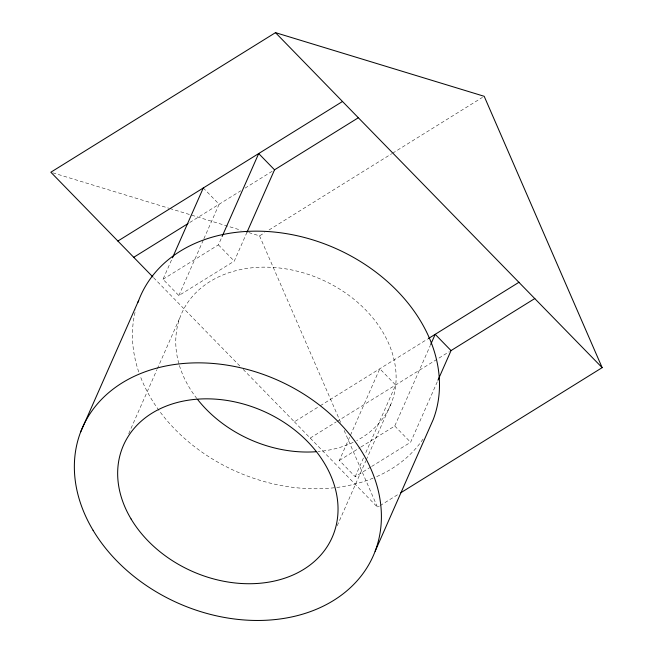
<?xml version="1.0" encoding="UTF-8"?>
<svg xmlns="http://www.w3.org/2000/svg" width="653" height="653" viewBox="0 0 653 653"><rect width="100%" height="100%" fill="white"/><g stroke="black" fill="none" stroke-linecap="round" stroke-linejoin="round"><path stroke-width="0.49" stroke-dasharray="3.27 2.45" d="M246.997 232.248L234.256 261.135L178.84 295.556L163.005 279.296L172.049 258.8M178.84 295.556L203.499 239.659M203.907 238.72L219.114 204.25L203.279 187.982M128.706 433.674L156.932 369.68M157.34 368.757L180.244 316.819M163.005 279.296L218.42 244.867L221.71 237.414M370.773 467.009L355.191 476.698L339.356 460.43L379.793 368.749L395.628 385.017L364.994 454.472M355.191 476.698L364.586 455.394M337.226 525.714L365.86 460.789M366.268 459.867L391.629 402.362M361.003 446.979L394.771 426.001L430.303 345.437M371.639 466.471L410.606 442.269L437.559 381.148M189.778 222.477L240.761 190.798M245.087 188.113L272.799 170.898M248.817 232.59L259.543 235.864L264.726 232.648M269.044 229.962L391.735 153.733M392.6 153.194L482.461 97.362M243.185 369.418L294.372 421.822L319.39 406.272M320.256 405.742L427.413 339.16M310.208 438.09L336.091 422.001M336.956 421.471L449.305 351.665M339.356 460.43L360.138 447.517M294.372 421.822L377.516 507.218L379.238 506.148M380.103 505.61L398.248 494.337M52.795 172.816L168.849 208.209M169.821 208.503L241.014 230.215M153.602 277.705L240.337 366.504M218.42 244.867L234.256 261.135M394.771 426.001L410.606 442.269M259.543 235.864L340.899 423.005M344.155 430.49L377.516 507.218M423.062 439.061A158.916 122.095 23.8 0 1 374.03 477.759M373.083 478.151A158.916 122.095 23.8 0 1 140.077 375.679M138.746 371.949A158.916 122.095 23.8 0 1 135.653 309.873M178.832 363.525A114.055 87.624 23.8 0 1 243.969 268.922A114.055 87.624 23.8 0 1 380.193 327.896A114.055 87.624 23.8 0 1 356.758 440.555M353.151 442.359A114.055 87.624 23.8 0 1 317.962 451.574M196.888 398.575A114.055 87.624 23.8 0 1 179.093 364.447"/><path stroke-width="0.98" d="M80.613 432.066L138.697 300.364M172.457 257.862L203.279 187.982M222.118 236.484L258.694 153.553L274.529 169.821L246.997 232.248M430.711 344.506L435.2 334.32L451.043 350.588L437.967 380.217M375.14 551.254L433.225 419.561A158.916 122.095 23.8 0 0 328.165 245.291A158.916 122.095 23.8 0 0 138.02 302.225M400.844 492.729L602.156 367.647L484.191 96.293L275.484 32.65L50.844 172.221L152.892 276.978M117.858 241.055L342.499 101.484M133.694 257.323L188.056 223.546M274.529 169.821L358.342 117.752L602.156 367.647M428.278 338.621L519.013 282.251M451.043 350.588L534.848 298.511M275.484 32.65L358.342 117.752M315.913 451.737A114.055 87.624 23.8 0 1 197.5 399.358M93.061 530.269A158.916 122.095 23.8 0 0 358.889 578.778A158.916 122.095 23.8 0 0 231.684 365.933A158.916 122.095 23.8 0 0 93.061 530.269M131.09 518.996A114.055 87.624 23.8 0 0 321.88 553.809A114.055 87.624 23.8 0 0 230.582 401.048A114.055 87.624 23.8 0 0 131.09 518.996"/></g></svg>
